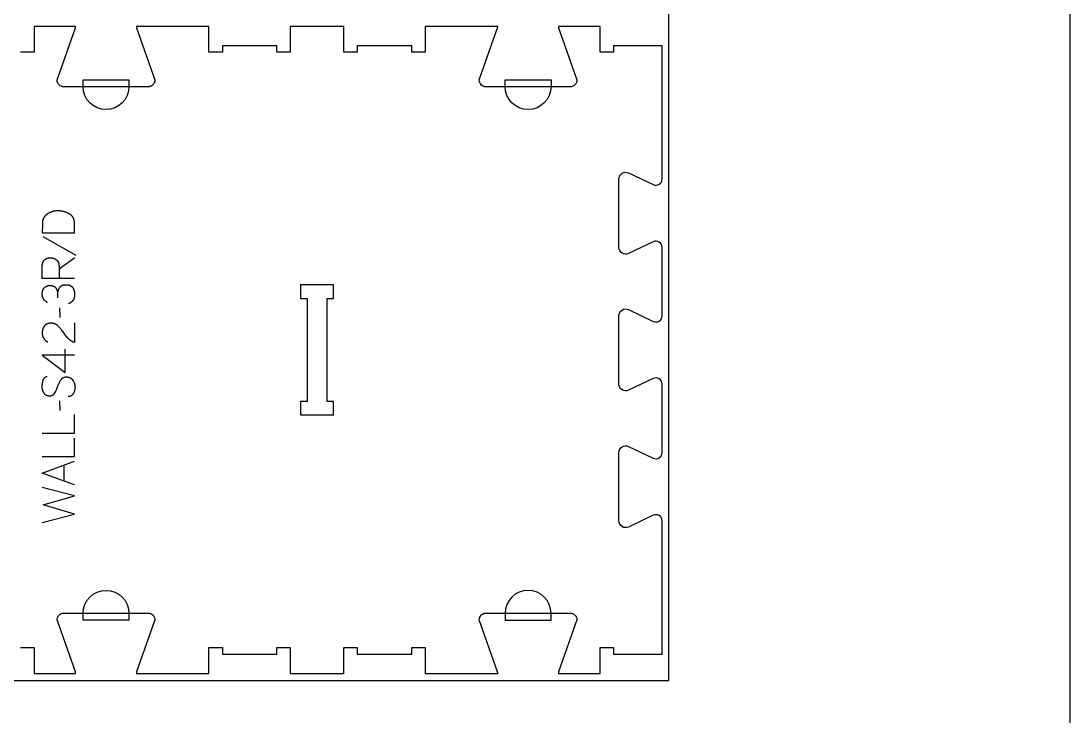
# Model space of a CAD drawing. Extents: x -13885 to -10701, y -36097 to -28504.
# Drawn here: x -11673 to -10701, y -30461 to -29817 of the extents above; entities that cross this region are included whole.
import ezdxf

# ---------------------------------------------------------------- set-up
doc = ezdxf.new("R2010")
doc.units = 0
for name, color, linetype in [('0_SHEET_SPRUCEPLY_2440X122', 1, 'CONTINUOUS'), ('1_ANYTOOL_1MMDEEP_LABELS_S', 2, 'CONTINUOUS'), ('3_ANYTOOL_CUTTHROUGH_INSID', 4, 'CONTINUOUS'), ('4_ANYTOOL_CUTTHROUGH_OUTSI', 5, 'CONTINUOUS'), ('5_ANYTOOL_HALF_MILL_9MM_IN', 3, 'CONTINUOUS'), ('DONOTCUT', 18, 'CONTINUOUS')]:
    doc.layers.add(name, color=color, linetype=linetype)

msp = doc.modelspace()

# ---------------------------------------------------------------- linework, layer by layer
at = {"layer": '0_SHEET_SPRUCEPLY_2440X122'}
msp.add_lwpolyline([(-13513.11, -29207.8), (-13513.11, -30427.8), (-11073.11, -30427.8), (-11073.11, -29207.8)], close=True, dxfattribs=at)
at = {"layer": '1_ANYTOOL_1MMDEEP_LABELS_S'}
msp.add_lwpolyline([(-11653.71, -30013.17), (-11623.71, -30013.17), (-11623.79, -30004.64), (-11623.8, -30004.23), (-11623.82, -30003.83), (-11623.85, -30003.43), (-11623.89, -30003.05), (-11623.94, -30002.67), (-11623.99, -30002.29), (-11624.06, -30001.93), (-11624.14, -30001.57), (-11624.22, -30001.23), (-11624.32, -30000.89), (-11624.42, -30000.55), (-11624.54, -30000.23), (-11624.66, -29999.91), (-11624.73, -29999.76), (-11624.79, -29999.6), (-11624.86, -29999.45), (-11624.94, -29999.3), (-11625.01, -29999.15), (-11625.09, -29999.01), (-11625.17, -29998.86), (-11625.25, -29998.72), (-11625.33, -29998.58), (-11625.42, -29998.45), (-11625.51, -29998.31), (-11625.6, -29998.18), (-11625.7, -29998.04), (-11625.79, -29997.91), (-11625.89, -29997.79), (-11625.99, -29997.66), (-11626.09, -29997.54), (-11626.2, -29997.41), (-11626.31, -29997.29), (-11626.42, -29997.18), (-11626.53, -29997.06), (-11626.65, -29996.95), (-11626.76, -29996.83), (-11626.88, -29996.72), (-11627, -29996.61), (-11627.13, -29996.51), (-11627.26, -29996.4), (-11627.38, -29996.3), (-11627.52, -29996.2), (-11627.65, -29996.1), (-11627.79, -29996.01), (-11627.93, -29995.91), (-11628.21, -29995.73), (-11628.5, -29995.55), (-11628.81, -29995.39), (-11629.43, -29995.07), (-11630.05, -29994.77), (-11630.68, -29994.5), (-11631.32, -29994.24), (-11631.96, -29994.01), (-11632.61, -29993.79), (-11633.26, -29993.6), (-11633.92, -29993.43), (-11634.58, -29993.27), (-11635.25, -29993.14), (-11635.93, -29993.03), (-11636.61, -29992.94), (-11637.3, -29992.86), (-11637.99, -29992.81), (-11638.69, -29992.78), (-11639.39, -29992.77), (-11639.99, -29992.78), (-11640.58, -29992.81), (-11641.17, -29992.86), (-11641.74, -29992.93), (-11642.32, -29993.02), (-11642.6, -29993.07), (-11642.88, -29993.12), (-11643.17, -29993.18), (-11643.44, -29993.25), (-11643.72, -29993.32), (-11644, -29993.39), (-11644.27, -29993.47), (-11644.55, -29993.56), (-11644.82, -29993.65), (-11645.09, -29993.74), (-11645.36, -29993.84), (-11645.63, -29993.95), (-11645.89, -29994.06), (-11646.16, -29994.17), (-11646.68, -29994.41), (-11647.2, -29994.68), (-11647.71, -29994.96), (-11648.22, -29995.26), (-11648.53, -29995.45), (-11648.82, -29995.65), (-11649.11, -29995.85), (-11649.39, -29996.06), (-11649.66, -29996.26), (-11649.92, -29996.48), (-11650.17, -29996.69), (-11650.41, -29996.91), (-11650.64, -29997.13), (-11650.87, -29997.36), (-11651.08, -29997.58), (-11651.28, -29997.82), (-11651.48, -29998.05), (-11651.66, -29998.29), (-11651.84, -29998.53), (-11652.01, -29998.78), (-11652.17, -29999.03), (-11652.32, -29999.28), (-11652.45, -29999.53), (-11652.59, -29999.79), (-11652.71, -30000.06), (-11652.82, -30000.32), (-11652.92, -30000.59), (-11653.01, -30000.86), (-11653.1, -30001.14), (-11653.17, -30001.42), (-11653.24, -30001.7), (-11653.3, -30001.99), (-11653.34, -30002.28), (-11653.38, -30002.57), (-11653.41, -30002.87), (-11653.43, -30003.17), (-11653.53, -30005.6), (-11653.62, -30008.08), (-11653.67, -30010.6)], close=True, dxfattribs=at)
for points in [[(-11653.24, -30016.6), (-11622.46, -30033.79)], [(-11623.71, -30055.56), (-11653.71, -30055.56), (-11653.71, -30044.2), (-11653.7, -30043.71), (-11653.68, -30043.24), (-11653.66, -30043), (-11653.64, -30042.78), (-11653.61, -30042.55), (-11653.58, -30042.33), (-11653.55, -30042.12), (-11653.52, -30041.9), (-11653.47, -30041.7), (-11653.43, -30041.49), (-11653.38, -30041.29), (-11653.33, -30041.09), (-11653.28, -30040.9), (-11653.22, -30040.71), (-11653.15, -30040.53), (-11653.09, -30040.35), (-11653.02, -30040.17), (-11652.94, -30040), (-11652.86, -30039.83), (-11652.78, -30039.66), (-11652.69, -30039.5), (-11652.6, -30039.34), (-11652.51, -30039.19), (-11652.41, -30039.04), (-11652.31, -30038.89), (-11652.21, -30038.75), (-11652.1, -30038.61), (-11651.98, -30038.48), (-11651.87, -30038.35), (-11651.75, -30038.22), (-11651.62, -30038.1), (-11651.49, -30037.98), (-11651.36, -30037.87), (-11651.23, -30037.76), (-11651.09, -30037.65), (-11650.94, -30037.55), (-11650.79, -30037.45), (-11650.64, -30037.35), (-11650.49, -30037.26), (-11650.33, -30037.17), (-11650.17, -30037.09), (-11650, -30037.01), (-11649.83, -30036.93), (-11649.66, -30036.86), (-11649.48, -30036.79), (-11649.3, -30036.73), (-11649.11, -30036.67), (-11648.92, -30036.61), (-11648.73, -30036.56), (-11648.53, -30036.51), (-11648.33, -30036.46), (-11648.12, -30036.42), (-11647.91, -30036.39), (-11647.7, -30036.35), (-11647.49, -30036.32), (-11647.27, -30036.3), (-11647.04, -30036.28), (-11646.81, -30036.26), (-11646.35, -30036.24), (-11645.86, -30036.23), (-11645.69, -30036.23), (-11645.51, -30036.24), (-11645.34, -30036.25), (-11645.16, -30036.26), (-11644.99, -30036.27), (-11644.82, -30036.29), (-11644.65, -30036.31), (-11644.48, -30036.34), (-11644.31, -30036.37), (-11644.14, -30036.4), (-11643.97, -30036.44), (-11643.81, -30036.48), (-11643.64, -30036.52), (-11643.48, -30036.57), (-11643.32, -30036.62), (-11643.15, -30036.67), (-11642.99, -30036.73), (-11642.83, -30036.79), (-11642.67, -30036.86), (-11642.51, -30036.92), (-11642.35, -30037), (-11642.2, -30037.07), (-11642.04, -30037.15), (-11641.89, -30037.23), (-11641.73, -30037.32), (-11641.58, -30037.4), (-11641.43, -30037.5), (-11641.27, -30037.59), (-11641.12, -30037.69), (-11640.97, -30037.79), (-11640.83, -30037.9), (-11640.68, -30038.01), (-11640.53, -30038.12), (-11640.39, -30038.24), (-11640.26, -30038.35), (-11640.12, -30038.47), (-11640, -30038.59), (-11639.87, -30038.72), (-11639.76, -30038.84), (-11639.64, -30038.97), (-11639.53, -30039.11), (-11639.43, -30039.24), (-11639.33, -30039.38), (-11639.23, -30039.51), (-11639.14, -30039.65), (-11639.05, -30039.8), (-11638.97, -30039.94), (-11638.89, -30040.09), (-11638.81, -30040.24), (-11638.74, -30040.4), (-11638.68, -30040.55), (-11638.62, -30040.71), (-11638.56, -30040.87), (-11638.51, -30041.03), (-11638.46, -30041.2), (-11638.42, -30041.36), (-11638.38, -30041.53), (-11638.35, -30041.7), (-11638.32, -30041.88), (-11638.29, -30042.06), (-11638.27, -30042.23), (-11638.25, -30042.42), (-11638.24, -30042.6), (-11638.17, -30044.52), (-11638.15, -30046.56), (-11638.15, -30055.52)], [(-11638.15, -30046.56), (-11623.66, -30036.1)], [(-11648.78, -30077.67), (-11649.08, -30077.51), (-11649.37, -30077.35), (-11649.66, -30077.18), (-11649.93, -30077), (-11650.2, -30076.82), (-11650.45, -30076.63), (-11650.7, -30076.43), (-11650.82, -30076.33), (-11650.93, -30076.23), (-11651.05, -30076.12), (-11651.16, -30076.02), (-11651.27, -30075.91), (-11651.38, -30075.8), (-11651.48, -30075.7), (-11651.58, -30075.58), (-11651.68, -30075.47), (-11651.78, -30075.36), (-11651.88, -30075.24), (-11651.97, -30075.12), (-11652.06, -30075), (-11652.15, -30074.88), (-11652.23, -30074.76), (-11652.32, -30074.64), (-11652.4, -30074.51), (-11652.47, -30074.38), (-11652.55, -30074.25), (-11652.62, -30074.12), (-11652.69, -30073.99), (-11652.76, -30073.86), (-11652.83, -30073.72), (-11652.89, -30073.59), (-11652.95, -30073.45), (-11653.01, -30073.31), (-11653.07, -30073.17), (-11653.12, -30073.03), (-11653.18, -30072.88), (-11653.23, -30072.74), (-11653.27, -30072.59), (-11653.32, -30072.44), (-11653.4, -30072.14), (-11653.47, -30071.83), (-11653.53, -30071.51), (-11653.59, -30071.19), (-11653.63, -30070.86), (-11653.66, -30070.53), (-11653.69, -30070.19), (-11653.7, -30069.84), (-11653.71, -30069.49), (-11653.7, -30069.28), (-11653.7, -30069.07), (-11653.69, -30068.86), (-11653.68, -30068.66), (-11653.66, -30068.46), (-11653.64, -30068.26), (-11653.62, -30068.07), (-11653.59, -30067.87), (-11653.56, -30067.68), (-11653.52, -30067.49), (-11653.48, -30067.31), (-11653.44, -30067.13), (-11653.4, -30066.94), (-11653.35, -30066.77), (-11653.29, -30066.59), (-11653.24, -30066.42), (-11653.17, -30066.25), (-11653.11, -30066.08), (-11653.04, -30065.91), (-11652.97, -30065.75), (-11652.89, -30065.59), (-11652.82, -30065.43), (-11652.73, -30065.27), (-11652.65, -30065.12), (-11652.56, -30064.97), (-11652.46, -30064.82), (-11652.36, -30064.67), (-11652.26, -30064.53), (-11652.16, -30064.39), (-11652.05, -30064.25), (-11651.94, -30064.11), (-11651.82, -30063.98), (-11651.7, -30063.85), (-11651.58, -30063.72), (-11651.45, -30063.6), (-11651.32, -30063.48), (-11651.19, -30063.37), (-11651.06, -30063.26), (-11650.92, -30063.15), (-11650.78, -30063.05), (-11650.63, -30062.96), (-11650.49, -30062.86), (-11650.34, -30062.78), (-11650.18, -30062.69), (-11650.03, -30062.61), (-11649.87, -30062.54), (-11649.7, -30062.47), (-11649.54, -30062.4), (-11649.37, -30062.34), (-11649.2, -30062.28), (-11649.02, -30062.22), (-11648.84, -30062.17), (-11648.66, -30062.13), (-11648.48, -30062.09), (-11648.29, -30062.05), (-11648.1, -30062.01), (-11647.91, -30061.99), (-11647.71, -30061.96), (-11647.51, -30061.94), (-11647.31, -30061.92), (-11647.1, -30061.91), (-11646.89, -30061.9), (-11646.68, -30061.9), (-11646.12, -30061.91), (-11645.79, -30061.92), (-11645.47, -30061.94), (-11645.15, -30061.97), (-11644.85, -30062.01), (-11644.71, -30062.04), (-11644.56, -30062.06), (-11644.42, -30062.09), (-11644.28, -30062.12), (-11644.14, -30062.16), (-11644.01, -30062.19), (-11643.88, -30062.23), (-11643.75, -30062.27), (-11643.62, -30062.31), (-11643.5, -30062.35), (-11643.38, -30062.4), (-11643.26, -30062.45), (-11643.15, -30062.5), (-11643.03, -30062.55), (-11642.92, -30062.61), (-11642.81, -30062.66), (-11642.71, -30062.72), (-11642.61, -30062.79), (-11642.51, -30062.85), (-11642.41, -30062.92), (-11642.31, -30062.99), (-11642.22, -30063.06), (-11642.04, -30063.2), (-11641.87, -30063.36), (-11641.7, -30063.51), (-11641.55, -30063.67), (-11641.47, -30063.75), (-11641.39, -30063.84), (-11641.32, -30063.92), (-11641.25, -30064), (-11641.18, -30064.09), (-11641.11, -30064.18), (-11641.04, -30064.27), (-11640.98, -30064.35), (-11640.91, -30064.44), (-11640.85, -30064.54), (-11640.79, -30064.63), (-11640.73, -30064.72), (-11640.68, -30064.82), (-11640.62, -30064.91), (-11640.57, -30065.01), (-11640.52, -30065.11), (-11640.47, -30065.21), (-11640.42, -30065.31), (-11640.37, -30065.41), (-11640.33, -30065.51), (-11640.28, -30065.61), (-11640.24, -30065.72), (-11640.16, -30065.93), (-11640.09, -30066.14), (-11640.02, -30066.36), (-11639.96, -30066.58), (-11639.9, -30066.8), (-11639.84, -30067.03), (-11639.79, -30067.25), (-11639.75, -30067.48), (-11639.7, -30067.71), (-11639.67, -30067.95), (-11639.63, -30068.18), (-11639.6, -30068.42), (-11639.58, -30068.66), (-11639.56, -30068.9), (-11639.54, -30069.14), (-11639.53, -30069.39), (-11639.52, -30069.64), (-11639.48, -30073.34)], [(-11639.48, -30070.56), (-11639.45, -30070.12), (-11639.41, -30069.69), (-11639.36, -30069.26), (-11639.31, -30068.84), (-11639.23, -30068.42), (-11639.15, -30068), (-11639.06, -30067.59), (-11638.96, -30067.18), (-11638.84, -30066.78), (-11638.72, -30066.38), (-11638.58, -30065.99), (-11638.44, -30065.6), (-11638.28, -30065.22), (-11638.11, -30064.83), (-11637.93, -30064.46), (-11637.74, -30064.09), (-11637.64, -30063.9), (-11637.54, -30063.73), (-11637.48, -30063.64), (-11637.43, -30063.56), (-11637.37, -30063.48), (-11637.31, -30063.39), (-11637.25, -30063.31), (-11637.19, -30063.23), (-11637.13, -30063.16), (-11637.07, -30063.08), (-11637.01, -30063.01), (-11636.94, -30062.93), (-11636.87, -30062.86), (-11636.81, -30062.79), (-11636.74, -30062.72), (-11636.67, -30062.66), (-11636.6, -30062.59), (-11636.52, -30062.53), (-11636.45, -30062.46), (-11636.38, -30062.4), (-11636.3, -30062.34), (-11636.22, -30062.28), (-11636.14, -30062.23), (-11636.06, -30062.17), (-11635.98, -30062.12), (-11635.9, -30062.07), (-11635.82, -30062.01), (-11635.73, -30061.96), (-11635.65, -30061.92), (-11635.56, -30061.87), (-11635.47, -30061.82), (-11635.38, -30061.78), (-11635.29, -30061.74), (-11635.2, -30061.7), (-11635.11, -30061.66), (-11635.02, -30061.62), (-11634.82, -30061.55), (-11634.63, -30061.48), (-11634.43, -30061.42), (-11634.22, -30061.36), (-11634.01, -30061.31), (-11633.79, -30061.27), (-11633.57, -30061.23), (-11633.35, -30061.2), (-11633.12, -30061.18), (-11632.88, -30061.16), (-11632.64, -30061.14), (-11632.4, -30061.13), (-11632.15, -30061.13), (-11631.87, -30061.13), (-11631.6, -30061.14), (-11631.33, -30061.15), (-11631.06, -30061.17), (-11630.8, -30061.19), (-11630.55, -30061.22), (-11630.3, -30061.25), (-11630.06, -30061.28), (-11629.82, -30061.33), (-11629.58, -30061.37), (-11629.35, -30061.42), (-11629.13, -30061.48), (-11628.91, -30061.54), (-11628.7, -30061.61), (-11628.49, -30061.68), (-11628.28, -30061.75), (-11628.08, -30061.83), (-11627.89, -30061.92), (-11627.7, -30062.01), (-11627.51, -30062.1), (-11627.33, -30062.2), (-11627.16, -30062.3), (-11626.99, -30062.41), (-11626.82, -30062.53), (-11626.66, -30062.65), (-11626.51, -30062.77), (-11626.36, -30062.9), (-11626.28, -30062.97), (-11626.21, -30063.03), (-11626.14, -30063.1), (-11626.07, -30063.17), (-11626, -30063.24), (-11625.93, -30063.31), (-11625.87, -30063.39), (-11625.8, -30063.46), (-11625.68, -30063.62), (-11625.56, -30063.77), (-11625.44, -30063.93), (-11625.33, -30064.1), (-11625.22, -30064.26), (-11625.11, -30064.44), (-11625.01, -30064.61), (-11624.91, -30064.79), (-11624.82, -30064.97), (-11624.73, -30065.16), (-11624.64, -30065.34), (-11624.56, -30065.54), (-11624.48, -30065.73), (-11624.4, -30065.93), (-11624.33, -30066.13), (-11624.26, -30066.34), (-11624.2, -30066.55), (-11624.14, -30066.76), (-11624.08, -30066.98), (-11624.03, -30067.2), (-11623.98, -30067.43), (-11623.94, -30067.65), (-11623.9, -30067.88), (-11623.86, -30068.12), (-11623.83, -30068.36), (-11623.78, -30068.84), (-11623.74, -30069.34), (-11623.71, -30069.86), (-11623.71, -30070.39), (-11623.71, -30070.77), (-11623.73, -30071.14), (-11623.76, -30071.51), (-11623.8, -30071.87), (-11623.85, -30072.22), (-11623.88, -30072.39), (-11623.91, -30072.56), (-11623.94, -30072.73), (-11623.98, -30072.9), (-11624.02, -30073.06), (-11624.06, -30073.23), (-11624.11, -30073.39), (-11624.16, -30073.55), (-11624.21, -30073.7), (-11624.26, -30073.86), (-11624.32, -30074.01), (-11624.38, -30074.16), (-11624.44, -30074.31), (-11624.51, -30074.46), (-11624.58, -30074.61), (-11624.65, -30074.75), (-11624.72, -30074.89), (-11624.8, -30075.03), (-11624.88, -30075.17), (-11624.96, -30075.31), (-11625.04, -30075.44), (-11625.13, -30075.57), (-11625.22, -30075.7), (-11625.32, -30075.83), (-11625.41, -30075.96), (-11625.51, -30076.08), (-11625.61, -30076.2), (-11625.72, -30076.33), (-11625.82, -30076.44), (-11625.93, -30076.56), (-11626.05, -30076.68), (-11626.16, -30076.79), (-11626.28, -30076.9), (-11626.4, -30077.01), (-11626.52, -30077.12), (-11626.65, -30077.22), (-11626.78, -30077.32), (-11626.91, -30077.43), (-11627.05, -30077.53), (-11627.19, -30077.62), (-11627.33, -30077.72), (-11627.47, -30077.81), (-11627.62, -30077.9), (-11627.76, -30077.99), (-11628.07, -30078.17), (-11628.39, -30078.33), (-11628.72, -30078.49), (-11629.06, -30078.64), (-11629.41, -30078.79)], [(-11637.59, -30082.64), (-11637.51, -30091.43)], [(-11623.75, -30096.36), (-11623.79, -30114.66), (-11624.25, -30114.51), (-11624.47, -30114.43), (-11624.69, -30114.35), (-11624.91, -30114.27), (-11625.13, -30114.18), (-11625.35, -30114.08), (-11625.56, -30113.99), (-11625.77, -30113.89), (-11625.98, -30113.78), (-11626.18, -30113.68), (-11626.38, -30113.57), (-11626.59, -30113.45), (-11626.78, -30113.33), (-11626.98, -30113.21), (-11627.17, -30113.09), (-11627.36, -30112.96), (-11627.55, -30112.83), (-11627.74, -30112.69), (-11627.92, -30112.55), (-11628.1, -30112.41), (-11628.28, -30112.26), (-11628.46, -30112.12), (-11628.63, -30111.96), (-11628.81, -30111.81), (-11628.98, -30111.64), (-11629.14, -30111.48), (-11629.31, -30111.31), (-11629.47, -30111.14), (-11629.63, -30110.97), (-11629.94, -30110.61), (-11631.16, -30109.13), (-11632.35, -30107.64), (-11633.51, -30106.13), (-11634.64, -30104.61), (-11635.2, -30103.85), (-11635.77, -30103.12), (-11636.34, -30102.41), (-11636.93, -30101.72), (-11637.52, -30101.05), (-11638.12, -30100.41), (-11638.73, -30099.79), (-11639.35, -30099.19), (-11639.51, -30099.04), (-11639.66, -30098.9), (-11639.83, -30098.77), (-11639.99, -30098.63), (-11640.15, -30098.51), (-11640.32, -30098.39), (-11640.49, -30098.27), (-11640.66, -30098.16), (-11640.84, -30098.05), (-11641.02, -30097.94), (-11641.2, -30097.84), (-11641.38, -30097.75), (-11641.56, -30097.66), (-11641.75, -30097.58), (-11641.93, -30097.49), (-11642.12, -30097.42), (-11642.32, -30097.35), (-11642.51, -30097.28), (-11642.71, -30097.22), (-11642.91, -30097.16), (-11643.11, -30097.11), (-11643.31, -30097.06), (-11643.52, -30097.02), (-11643.73, -30096.98), (-11643.94, -30096.94), (-11644.15, -30096.91), (-11644.37, -30096.89), (-11644.59, -30096.87), (-11644.81, -30096.85), (-11645.03, -30096.84), (-11645.25, -30096.83), (-11645.48, -30096.83), (-11645.73, -30096.83), (-11645.97, -30096.84), (-11646.22, -30096.85), (-11646.46, -30096.87), (-11646.69, -30096.89), (-11646.92, -30096.92), (-11647.15, -30096.95), (-11647.37, -30096.99), (-11647.59, -30097.03), (-11647.81, -30097.08), (-11648.02, -30097.13), (-11648.23, -30097.19), (-11648.43, -30097.25), (-11648.63, -30097.31), (-11648.83, -30097.39), (-11649.02, -30097.46), (-11649.21, -30097.54), (-11649.4, -30097.63), (-11649.58, -30097.72), (-11649.76, -30097.82), (-11649.94, -30097.92), (-11650.11, -30098.02), (-11650.27, -30098.14), (-11650.44, -30098.25), (-11650.6, -30098.37), (-11650.75, -30098.5), (-11650.9, -30098.63), (-11651.05, -30098.77), (-11651.2, -30098.91), (-11651.34, -30099.05), (-11651.47, -30099.2), (-11651.61, -30099.36), (-11651.74, -30099.52), (-11651.86, -30099.68), (-11651.98, -30099.84), (-11652.1, -30100.01), (-11652.21, -30100.18), (-11652.32, -30100.35), (-11652.42, -30100.53), (-11652.53, -30100.71), (-11652.62, -30100.89), (-11652.71, -30101.07), (-11652.8, -30101.25), (-11652.89, -30101.44), (-11652.97, -30101.63), (-11653.04, -30101.82), (-11653.11, -30102.02), (-11653.18, -30102.22), (-11653.25, -30102.42), (-11653.3, -30102.62), (-11653.36, -30102.83), (-11653.41, -30103.04), (-11653.46, -30103.25), (-11653.5, -30103.46), (-11653.54, -30103.68), (-11653.58, -30103.9), (-11653.61, -30104.12), (-11653.63, -30104.34), (-11653.66, -30104.57), (-11653.67, -30104.8), (-11653.69, -30105.03), (-11653.7, -30105.27), (-11653.71, -30105.74), (-11653.7, -30106.11), (-11653.69, -30106.47), (-11653.66, -30106.82), (-11653.63, -30107.17), (-11653.58, -30107.51), (-11653.53, -30107.84), (-11653.46, -30108.17), (-11653.39, -30108.49), (-11653.3, -30108.81), (-11653.26, -30108.96), (-11653.21, -30109.11), (-11653.16, -30109.27), (-11653.1, -30109.41), (-11653.05, -30109.56), (-11652.99, -30109.71), (-11652.93, -30109.85), (-11652.86, -30110), (-11652.8, -30110.14), (-11652.73, -30110.28), (-11652.66, -30110.42), (-11652.59, -30110.55), (-11652.51, -30110.69), (-11652.43, -30110.82), (-11652.35, -30110.95), (-11652.27, -30111.08), (-11652.18, -30111.21), (-11652.09, -30111.34), (-11652, -30111.46), (-11651.91, -30111.59), (-11651.81, -30111.71), (-11651.71, -30111.83), (-11651.61, -30111.95), (-11651.51, -30112.07), (-11651.4, -30112.18), (-11651.3, -30112.3), (-11651.19, -30112.41), (-11651.07, -30112.52), (-11650.96, -30112.63), (-11650.84, -30112.73), (-11650.72, -30112.84), (-11650.59, -30112.94), (-11650.34, -30113.15), (-11650.08, -30113.34), (-11649.8, -30113.53), (-11649.52, -30113.72), (-11649.22, -30113.89), (-11648.92, -30114.07), (-11648.61, -30114.23)], [(-11632.36, -30142.56), (-11632.36, -30120.79)], [(-11623.71, -30126.57), (-11653.75, -30126.53), (-11632.36, -30142.56)], [(-11649.12, -30146.59), (-11649.31, -30146.59), (-11649.4, -30146.59), (-11649.49, -30146.6), (-11649.58, -30146.61), (-11649.67, -30146.62), (-11649.76, -30146.63), (-11649.85, -30146.64), (-11649.94, -30146.65), (-11650.02, -30146.67), (-11650.1, -30146.68), (-11650.19, -30146.7), (-11650.27, -30146.72), (-11650.35, -30146.74), (-11650.43, -30146.77), (-11650.51, -30146.79), (-11650.59, -30146.82), (-11650.67, -30146.85), (-11650.74, -30146.88), (-11650.82, -30146.91), (-11650.89, -30146.94), (-11650.96, -30146.97), (-11651.04, -30147.01), (-11651.11, -30147.05), (-11651.18, -30147.09), (-11651.25, -30147.13), (-11651.31, -30147.17), (-11651.38, -30147.21), (-11651.45, -30147.26), (-11651.51, -30147.31), (-11651.58, -30147.36), (-11651.64, -30147.41), (-11651.7, -30147.46), (-11651.76, -30147.51), (-11651.82, -30147.57), (-11651.88, -30147.62), (-11651.94, -30147.68), (-11651.99, -30147.74), (-11652.05, -30147.8), (-11652.1, -30147.87), (-11652.16, -30147.93), (-11652.21, -30148), (-11652.26, -30148.07), (-11652.31, -30148.14), (-11652.36, -30148.21), (-11652.41, -30148.28), (-11652.46, -30148.35), (-11652.5, -30148.43), (-11652.55, -30148.51), (-11652.59, -30148.59), (-11652.64, -30148.67), (-11652.68, -30148.75), (-11652.76, -30148.92), (-11652.84, -30149.1), (-11652.91, -30149.28), (-11652.98, -30149.47), (-11653.05, -30149.66), (-11653.11, -30149.87), (-11653.33, -30150.68), (-11653.52, -30151.48), (-11653.68, -30152.26), (-11653.81, -30153.03), (-11653.87, -30153.41), (-11653.92, -30153.79), (-11653.96, -30154.16), (-11653.99, -30154.53), (-11654.02, -30154.9), (-11654.03, -30155.26), (-11654.05, -30155.62), (-11654.05, -30155.97), (-11654.05, -30156.17), (-11654.04, -30156.36), (-11654.03, -30156.55), (-11654.02, -30156.74), (-11654.01, -30156.93), (-11653.99, -30157.12), (-11653.96, -30157.31), (-11653.94, -30157.5), (-11653.91, -30157.68), (-11653.87, -30157.86), (-11653.83, -30158.05), (-11653.79, -30158.23), (-11653.75, -30158.41), (-11653.7, -30158.59), (-11653.65, -30158.76), (-11653.59, -30158.94), (-11653.54, -30159.11), (-11653.47, -30159.29), (-11653.41, -30159.46), (-11653.34, -30159.63), (-11653.27, -30159.8), (-11653.19, -30159.97), (-11653.11, -30160.14), (-11653.02, -30160.3), (-11652.94, -30160.47), (-11652.85, -30160.63), (-11652.75, -30160.79), (-11652.65, -30160.96), (-11652.55, -30161.11), (-11652.45, -30161.27), (-11652.34, -30161.43), (-11652.23, -30161.59), (-11652.11, -30161.74), (-11651.99, -30161.89), (-11651.87, -30162.03), (-11651.75, -30162.17), (-11651.62, -30162.3), (-11651.49, -30162.43), (-11651.36, -30162.56), (-11651.22, -30162.67), (-11651.08, -30162.79), (-11650.94, -30162.9), (-11650.79, -30163), (-11650.64, -30163.1), (-11650.49, -30163.2), (-11650.33, -30163.29), (-11650.18, -30163.37), (-11650.02, -30163.45), (-11649.85, -30163.53), (-11649.68, -30163.6), (-11649.51, -30163.66), (-11649.34, -30163.72), (-11649.16, -30163.78), (-11648.98, -30163.83), (-11648.8, -30163.88), (-11648.62, -30163.92), (-11648.43, -30163.95), (-11648.24, -30163.98), (-11648.04, -30164.01), (-11647.84, -30164.03), (-11647.64, -30164.05), (-11647.44, -30164.06), (-11647.23, -30164.07), (-11647.02, -30164.07), (-11646.81, -30164.07), (-11646.59, -30164.06), (-11646.39, -30164.05), (-11646.18, -30164.03), (-11645.98, -30164), (-11645.79, -30163.97), (-11645.59, -30163.94), (-11645.4, -30163.9), (-11645.22, -30163.85), (-11645.04, -30163.8), (-11644.86, -30163.74), (-11644.68, -30163.67), (-11644.6, -30163.64), (-11644.51, -30163.61), (-11644.43, -30163.57), (-11644.34, -30163.53), (-11644.26, -30163.49), (-11644.18, -30163.45), (-11644.1, -30163.41), (-11644.02, -30163.37), (-11643.94, -30163.32), (-11643.86, -30163.27), (-11643.79, -30163.23), (-11643.71, -30163.18), (-11643.64, -30163.13), (-11643.56, -30163.08), (-11643.49, -30163.02), (-11643.42, -30162.97), (-11643.35, -30162.91), (-11643.28, -30162.85), (-11643.21, -30162.8), (-11643.14, -30162.74), (-11643.07, -30162.67), (-11643, -30162.61), (-11642.94, -30162.55), (-11642.87, -30162.48), (-11642.75, -30162.35), (-11642.62, -30162.21), (-11642.51, -30162.06), (-11642.39, -30161.91), (-11642.28, -30161.75), (-11642.17, -30161.59), (-11642.06, -30161.42), (-11641.96, -30161.24), (-11641.57, -30160.53), (-11641.19, -30159.8), (-11640.83, -30159.05), (-11640.47, -30158.29), (-11640.12, -30157.51), (-11639.79, -30156.71), (-11639.47, -30155.9), (-11639.16, -30155.07), (-11638.84, -30154.25), (-11638.52, -30153.44), (-11638.17, -30152.66), (-11637.81, -30151.89), (-11637.44, -30151.14), (-11637.05, -30150.42), (-11636.64, -30149.71), (-11636.22, -30149.03), (-11636.11, -30148.86), (-11636, -30148.7), (-11635.88, -30148.55), (-11635.82, -30148.47), (-11635.76, -30148.4), (-11635.7, -30148.33), (-11635.64, -30148.26), (-11635.57, -30148.19), (-11635.51, -30148.12), (-11635.44, -30148.06), (-11635.37, -30147.99), (-11635.31, -30147.93), (-11635.24, -30147.87), (-11635.17, -30147.81), (-11635.1, -30147.75), (-11635.03, -30147.69), (-11634.95, -30147.63), (-11634.88, -30147.58), (-11634.8, -30147.53), (-11634.73, -30147.48), (-11634.65, -30147.43), (-11634.57, -30147.38), (-11634.5, -30147.33), (-11634.42, -30147.29), (-11634.34, -30147.24), (-11634.25, -30147.2), (-11634.17, -30147.16), (-11634.09, -30147.12), (-11634, -30147.08), (-11633.92, -30147.04), (-11633.83, -30147.01), (-11633.74, -30146.97), (-11633.66, -30146.94), (-11633.57, -30146.91), (-11633.48, -30146.88), (-11633.38, -30146.85), (-11633.29, -30146.83), (-11633.1, -30146.78), (-11632.91, -30146.73), (-11632.72, -30146.7), (-11632.52, -30146.67), (-11632.31, -30146.64), (-11632.11, -30146.62), (-11631.89, -30146.61), (-11631.68, -30146.6), (-11631.46, -30146.6), (-11631.24, -30146.6), (-11631.01, -30146.61), (-11630.78, -30146.63), (-11630.55, -30146.65), (-11630.32, -30146.68), (-11630.1, -30146.71), (-11629.88, -30146.74), (-11629.66, -30146.79), (-11629.45, -30146.83), (-11629.24, -30146.88), (-11629.03, -30146.94), (-11628.83, -30147), (-11628.63, -30147.07), (-11628.44, -30147.14), (-11628.25, -30147.22), (-11628.06, -30147.3), (-11627.88, -30147.38), (-11627.7, -30147.48), (-11627.53, -30147.57), (-11627.35, -30147.67), (-11627.19, -30147.78), (-11627.02, -30147.89), (-11626.86, -30148.01), (-11626.71, -30148.13), (-11626.55, -30148.26), (-11626.4, -30148.39), (-11626.26, -30148.53), (-11626.12, -30148.67), (-11625.98, -30148.81), (-11625.84, -30148.97), (-11625.71, -30149.12), (-11625.59, -30149.29), (-11625.46, -30149.45), (-11625.34, -30149.62), (-11625.23, -30149.8), (-11625.01, -30150.16), (-11624.8, -30150.53), (-11624.61, -30150.89), (-11624.43, -30151.26), (-11624.26, -30151.64), (-11624.11, -30152.02), (-11624.04, -30152.21), (-11623.97, -30152.4), (-11623.91, -30152.59), (-11623.85, -30152.78), (-11623.79, -30152.98), (-11623.74, -30153.17), (-11623.69, -30153.37), (-11623.65, -30153.57), (-11623.6, -30153.76), (-11623.56, -30153.96), (-11623.53, -30154.16), (-11623.5, -30154.36), (-11623.47, -30154.56), (-11623.44, -30154.76), (-11623.4, -30155.17), (-11623.38, -30155.58), (-11623.36, -30155.99), (-11623.36, -30156.41), (-11623.38, -30156.82), (-11623.4, -30157.22), (-11623.44, -30157.62), (-11623.5, -30158.01), (-11623.56, -30158.4), (-11623.64, -30158.79), (-11623.73, -30159.17), (-11623.83, -30159.55), (-11623.95, -30159.92), (-11624.07, -30160.29), (-11624.22, -30160.65), (-11624.37, -30161.01), (-11624.54, -30161.36), (-11624.71, -30161.71), (-11624.91, -30162.06), (-11625.01, -30162.23), (-11625.11, -30162.39), (-11625.22, -30162.55), (-11625.33, -30162.7), (-11625.44, -30162.85), (-11625.55, -30162.99), (-11625.67, -30163.13), (-11625.79, -30163.26), (-11625.92, -30163.38), (-11626.04, -30163.5), (-11626.17, -30163.62), (-11626.31, -30163.73), (-11626.37, -30163.78), (-11626.44, -30163.83), (-11626.51, -30163.88), (-11626.58, -30163.93), (-11626.65, -30163.98), (-11626.72, -30164.03), (-11626.79, -30164.07), (-11626.87, -30164.12), (-11626.94, -30164.16), (-11627.01, -30164.2), (-11627.09, -30164.24), (-11627.17, -30164.28), (-11627.24, -30164.31), (-11627.32, -30164.35), (-11627.4, -30164.38), (-11627.47, -30164.42), (-11627.55, -30164.45), (-11627.63, -30164.48), (-11627.71, -30164.51), (-11627.8, -30164.53), (-11627.96, -30164.58), (-11628.13, -30164.63), (-11628.3, -30164.67), (-11628.47, -30164.7), (-11628.65, -30164.73), (-11628.83, -30164.76), (-11629.01, -30164.78), (-11629.2, -30164.79), (-11629.39, -30164.8), (-11629.58, -30164.8)], [(-11637.59, -30168.83), (-11637.51, -30177.62)], [(-11653.71, -30198.57), (-11623.71, -30198.57), (-11623.71, -30181.47)], [(-11653.71, -30220.39), (-11623.71, -30220.39), (-11623.71, -30203.29)], [(-11623.71, -30246.62), (-11653.71, -30235.73), (-11623.71, -30224.67)], [(-11633.26, -30243.14), (-11633.26, -30228.23)], [(-11653.71, -30281.33), (-11623.71, -30273.62), (-11652.81, -30265.17), (-11623.71, -30256.69), (-11653.71, -30249.19)]]:
    msp.add_lwpolyline(points, dxfattribs=at)
at = {"layer": '3_ANYTOOL_CUTTHROUGH_INSID', "color": 4}
msp.add_lwpolyline([(-11414.09, -30181.85), (-11383.84, -30181.85), (-11383.84, -30169.35), (-11389.84, -30169.35), (-11389.84, -30073.85), (-11383.84, -30073.85), (-11383.84, -30061.35), (-11414.34, -30061.35), (-11414.34, -30073.85), (-11408.34, -30073.85), (-11408.34, -30169.35), (-11414.34, -30169.35), (-11414.34, -30181.85)], close=True, dxfattribs=at)
at = {"layer": '4_ANYTOOL_CUTTHROUGH_OUTSI', "color": 5}
msp.add_lwpolyline([(-11673.84, -30397.35), (-11661.34, -30397.35), (-11661.34, -30421.35), (-11622.74, -30421.35), (-11622.74, -30421.35, 0.061485), (-11622.98, -30419.96), (-11639.87, -30371.68), (-11639.89, -30371.64), (-11639.89, -30371.6), (-11639.89, -30371.6, -0.414214), (-11633.64, -30365.35), (-11555.64, -30365.35), (-11555.49, -30365.35), (-11555.34, -30365.36), (-11555.19, -30365.37), (-11555.04, -30365.38), (-11554.89, -30365.4), (-11554.73, -30365.42), (-11554.58, -30365.44), (-11554.43, -30365.47), (-11554.28, -30365.5), (-11554.13, -30365.54), (-11553.98, -30365.57), (-11553.83, -30365.62), (-11553.68, -30365.66), (-11553.54, -30365.71), (-11553.39, -30365.77), (-11553.25, -30365.83), (-11553.1, -30365.89), (-11552.96, -30365.95), (-11552.82, -30366.02), (-11552.69, -30366.09), (-11552.55, -30366.17), (-11552.42, -30366.25), (-11552.29, -30366.33), (-11552.16, -30366.41), (-11552.03, -30366.5), (-11551.91, -30366.59), (-11551.78, -30366.68), (-11551.67, -30366.78), (-11551.55, -30366.87), (-11551.44, -30366.97), (-11551.33, -30367.08), (-11551.22, -30367.18, -0.198912), (-11549.39, -30371.6), (-11549.39, -30371.64), (-11549.4, -30371.68), (-11566.3, -30419.96), (-11566.3, -30419.96, 0.061485), (-11566.53, -30421.35), (-11499.34, -30421.35), (-11499.34, -30397.35), (-11486.84, -30397.35), (-11486.84, -30403.35), (-11436.34, -30403.35), (-11436.34, -30397.35), (-11423.84, -30397.35), (-11423.84, -30421.35), (-11374.34, -30421.35), (-11374.34, -30397.35), (-11361.84, -30397.35), (-11361.84, -30403.35), (-11311.34, -30403.35), (-11311.34, -30397.35), (-11298.84, -30397.35), (-11298.84, -30421.35), (-11249.09, -30421.35), (-11231.65, -30421.35), (-11231.65, -30421.35, 0.061486), (-11231.88, -30419.96), (-11248.78, -30371.68), (-11248.79, -30371.64), (-11248.79, -30371.6), (-11248.79, -30371.6, -0.198912), (-11246.96, -30367.18), (-11246.86, -30367.08), (-11246.75, -30366.97), (-11246.63, -30366.87), (-11246.52, -30366.78), (-11246.4, -30366.68), (-11246.28, -30366.59), (-11246.15, -30366.5), (-11246.03, -30366.41), (-11245.9, -30366.33), (-11245.77, -30366.24), (-11245.63, -30366.17), (-11245.5, -30366.09), (-11245.36, -30366.02), (-11245.22, -30365.95), (-11245.08, -30365.89), (-11244.94, -30365.83), (-11244.79, -30365.77), (-11244.65, -30365.71), (-11244.5, -30365.66), (-11244.35, -30365.62), (-11244.2, -30365.57), (-11244.05, -30365.53), (-11243.9, -30365.5), (-11243.75, -30365.47), (-11243.6, -30365.44), (-11243.45, -30365.42), (-11243.3, -30365.4), (-11243.15, -30365.38), (-11243, -30365.37), (-11242.85, -30365.36), (-11242.69, -30365.35), (-11242.54, -30365.35), (-11164.54, -30365.35, -0.414214), (-11158.29, -30371.6), (-11158.29, -30371.64), (-11158.31, -30371.68), (-11175.21, -30419.96), (-11175.21, -30419.96, 0.061485), (-11175.44, -30421.35), (-11136.84, -30421.35), (-11136.84, -30397.35), (-11124.34, -30397.35), (-11124.34, -30403.35), (-11079.34, -30403.35), (-11079.34, -30279.95), (-11079.34, -30279.95, 0.551268), (-11087.56, -30274.76), (-11110.4, -30285.64, -0.551268), (-11119.34, -30280), (-11119.34, -30216.6, -0.551268), (-11110.4, -30210.96), (-11087.56, -30221.84, 0.551268), (-11079.34, -30216.65), (-11079.34, -30153.25, 0.551268), (-11087.56, -30148.06), (-11110.4, -30158.94, -0.257375), (-11116.43, -30158.58, -0.257375), (-11119.34, -30153.3), (-11119.34, -30089.9, -0.257375), (-11116.43, -30084.62, -0.257375), (-11110.4, -30084.26), (-11087.56, -30095.14, 0.551268), (-11079.34, -30089.95), (-11079.34, -30026.55, 0.551268), (-11087.56, -30021.36), (-11110.4, -30032.24, -0.551268), (-11119.34, -30026.6), (-11119.34, -29963.2, -0.551268), (-11110.4, -29957.56), (-11087.56, -29968.44, 0.257375), (-11082.02, -29968.11, 0.257375), (-11079.34, -29963.25), (-11079.34, -29839.85), (-11124.34, -29839.85), (-11124.34, -29845.85), (-11136.84, -29845.85), (-11136.84, -29821.85), (-11175.44, -29821.85), (-11175.44, -29821.85, 0.061485), (-11175.21, -29823.24), (-11158.31, -29871.52), (-11158.29, -29871.56), (-11158.29, -29871.6), (-11158.29, -29871.6, -0.414214), (-11164.54, -29877.85), (-11242.54, -29877.85), (-11242.69, -29877.85), (-11242.85, -29877.84), (-11243, -29877.83), (-11243.15, -29877.82), (-11243.3, -29877.8), (-11243.45, -29877.78), (-11243.6, -29877.76), (-11243.75, -29877.73), (-11243.9, -29877.7), (-11244.05, -29877.67), (-11244.2, -29877.63), (-11244.35, -29877.58), (-11244.5, -29877.54), (-11244.65, -29877.49), (-11244.79, -29877.43), (-11244.94, -29877.37), (-11245.08, -29877.31), (-11245.22, -29877.25), (-11245.36, -29877.18), (-11245.5, -29877.11), (-11245.63, -29877.03), (-11245.77, -29876.96), (-11245.9, -29876.87), (-11246.03, -29876.79), (-11246.15, -29876.7), (-11246.28, -29876.61), (-11246.4, -29876.52), (-11246.52, -29876.42), (-11246.63, -29876.33), (-11246.75, -29876.23), (-11246.86, -29876.12), (-11246.96, -29876.02, -0.198912), (-11248.79, -29871.6), (-11248.79, -29871.56), (-11248.78, -29871.52), (-11231.88, -29823.24), (-11231.88, -29823.24, 0.061485), (-11231.65, -29821.85), (-11249.09, -29821.85), (-11298.84, -29821.85), (-11298.84, -29845.85), (-11311.34, -29845.85), (-11311.34, -29839.85), (-11361.84, -29839.85), (-11361.84, -29845.85), (-11374.34, -29845.85), (-11374.34, -29821.85), (-11423.84, -29821.85), (-11423.84, -29845.6), (-11423.84, -29845.85), (-11436.34, -29845.85), (-11436.34, -29839.85), (-11486.84, -29839.85), (-11486.84, -29845.85), (-11499.34, -29845.85), (-11499.34, -29821.85), (-11566.53, -29821.85), (-11566.53, -29821.85, 0.061485), (-11566.3, -29823.24), (-11549.4, -29871.52), (-11549.39, -29871.56), (-11549.39, -29871.6), (-11549.39, -29871.6, -0.198912), (-11551.22, -29876.02), (-11551.33, -29876.12), (-11551.44, -29876.23), (-11551.55, -29876.33), (-11551.67, -29876.43), (-11551.78, -29876.52), (-11551.91, -29876.61), (-11552.03, -29876.7), (-11552.16, -29876.79), (-11552.29, -29876.88), (-11552.42, -29876.96), (-11552.55, -29877.03), (-11552.69, -29877.11), (-11552.82, -29877.18), (-11552.96, -29877.25), (-11553.1, -29877.31), (-11553.25, -29877.38), (-11553.39, -29877.43), (-11553.54, -29877.49), (-11553.68, -29877.54), (-11553.83, -29877.58), (-11553.98, -29877.63), (-11554.13, -29877.67), (-11554.28, -29877.7), (-11554.43, -29877.73), (-11554.58, -29877.76), (-11554.73, -29877.78), (-11554.89, -29877.81), (-11555.04, -29877.82), (-11555.19, -29877.83), (-11555.34, -29877.84), (-11555.49, -29877.85), (-11555.64, -29877.85), (-11633.64, -29877.85, -0.414214), (-11639.89, -29871.6), (-11639.89, -29871.56), (-11639.87, -29871.52), (-11622.98, -29823.24), (-11622.98, -29823.24, 0.061485), (-11622.74, -29821.85), (-11661.34, -29821.85), (-11661.34, -29845.85), (-11673.84, -29845.85)], format="xyb", dxfattribs=at)
at = {"layer": '5_ANYTOOL_HALF_MILL_9MM_IN', "color": 3}
for points in [[(-11573.39, -29877.6, -1), (-11615.89, -29877.6), (-11615.89, -29877.35), (-11615.89, -29871.35), (-11573.39, -29871.35), (-11573.39, -29877.35), (-11573.39, -29877.6)], [(-11182.29, -29877.6, -1), (-11224.79, -29877.6), (-11224.79, -29877.35), (-11224.79, -29871.35), (-11182.29, -29871.35), (-11182.29, -29877.35), (-11182.29, -29877.6)], [(-11615.89, -30365.6, -1), (-11573.39, -30365.6), (-11573.39, -30365.85), (-11573.39, -30371.85), (-11615.89, -30371.85), (-11615.89, -30365.85), (-11615.89, -30365.6)], [(-11182.29, -30365.6, 1), (-11224.79, -30365.6), (-11224.79, -30365.85), (-11224.79, -30371.85), (-11182.29, -30371.85), (-11182.29, -30365.85), (-11182.29, -30365.6)]]:
    msp.add_lwpolyline(points, format="xyb", close=True, dxfattribs=at)
at = {"layer": 'DONOTCUT'}
msp.add_lwpolyline([(-13884.82, -36097.22), (-10701.41, -36097.22), (-10701.41, -28503.79), (-13884.82, -28503.79)], close=True, dxfattribs=at)

doc.saveas('drawing.dxf')
